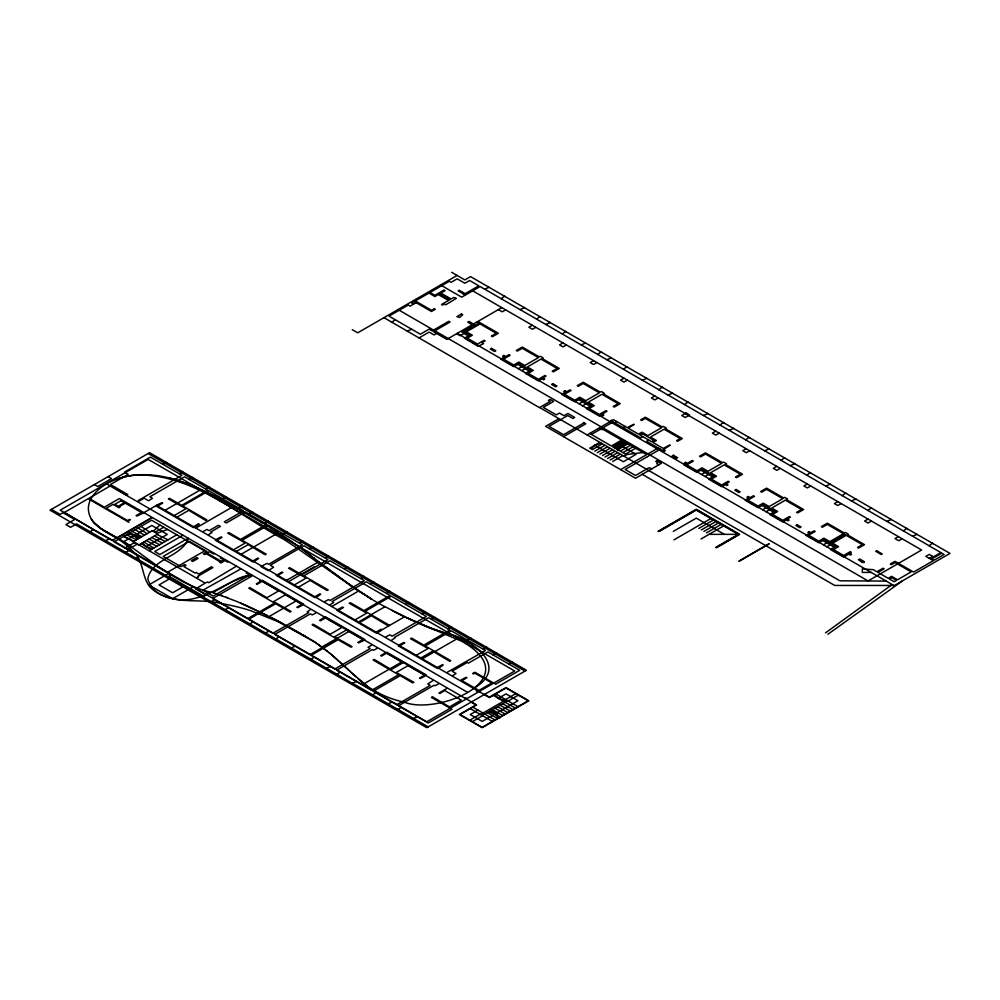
<?xml version="1.0" encoding="UTF-8"?>
<svg xmlns="http://www.w3.org/2000/svg" width="1000" height="1000" viewBox="0 0 1000 1000"><rect width="100%" height="100%" fill="white"/><g stroke="black" fill="none" stroke-linecap="round" stroke-linejoin="round"><path stroke-width="1.5" d="M188.212 538.413C181.912 557.188 152.025 557.913 147.812 578.763C149.613 586.025 155.162 591.925 161.875 595.013A30.712 17.738 0 0 0 169.737 597.75C200.6 607.525 223.837 580.212 251.788 575.112C236.938 575.837 225.575 586.85 212.425 592.45M591.038 449.012L594.788 445.275L601.263 443.113M614.487 447.8L620.975 445.65L624.712 441.9M617.3 449.95L625.513 441.737M617.725 450.188L625.938 441.975M153.1 531.312L159.913 525.025M358.25 678.925C371.337 690.812 387.8 698.713 405.037 702.4C435.875 714.5 520.4 682.05 469.95 646.438A86.112 49.713 0 0 0 461.562 641.188L437.25 630.938A320.688 185.15 0 0 1 421.925 624.712L409.175 618.913M825.525 632.863L891.175 585.225M827.938 634.25L902.537 580.812M473.562 688.413C511.3 666.862 470.737 637.975 445.725 633.125M199.488 488.663C180.15 479.95 159.137 473.488 137.7 474.875A48.837 28.2 0 0 0 125.688 476.575C112.65 479.637 99.3 485.85 91.737 497.388A58.888 34 0 0 0 88.362 508.688C88.787 524.875 105.925 531.512 117.65 538.8A97.95 56.55 0 0 1 132.625 551.112C143.988 560.275 141.35 576.163 149.725 586.712A47.737 27.562 0 0 0 157.725 593.05C177.013 604.725 200.188 598.112 221.088 603.475A154.262 89.062 0 0 1 235.263 606.388A148.6 85.787 0 0 1 250.712 610.688L278.163 621.688L315.375 642.45M457.1 275.438L357.7 332.825L352.262 329.688M416.112 302.638L410.1 306.112L408.237 305.025L388.988 316.137L420.325 334.225L429.113 329.15L432.137 330.9L448.812 321.275L450.087 322.013L433.413 331.637L446.825 339.375L501.8 307.638M391.287 321.887L407.887 331.475M395.125 319.675L391.925 322.262L383.963 317.663M162.938 464.338L164.975 463.162M166.337 462.375L182.688 471.812M165.487 463.45L166.85 462.675L149.575 452.688L50 510.175L426.763 727.7L526.413 670.263L512.15 662.025L510.788 662.812M411.725 329.263L407.25 331.1L539.45 407.612M119.388 498.525L104.362 507.2L88.9 498.288L110.825 485.625L125.862 494.787M120.15 498.975L130.588 504.95M126.625 495.238L127.812 494.55L110.45 484.525L128.2 474.275L124.45 472.113L150.425 457.113L181.925 475.3L138.2 500.55M488.438 286.938L505.037 296.525M180.812 472.3L182.175 471.512L193.075 477.812L191.713 478.6M179.288 473.775L181.325 472.6M419.05 337.912L429.113 332.1L434.05 334.95L436.6 333.475M131.525 505.487L476.65 704.938L460.05 714.525L482.188 727.312L528.162 700.763L506.025 687.987L489.425 697.562L156.463 505.337M139.137 501.087L144.125 498.212L148.55 500.763M89.712 531.487L106.062 540.925M109.425 538.987L93.075 529.55L90.225 531.788L76.513 523.875L70.562 527.312L65.875 524.612L74.737 519.5L63.025 512.737L60.125 514.412L51.4 509.363M501.213 298.738L504.4 296.15L524.5 307.75L520.025 309.6L484.65 289.125M189.163 479.475L191.2 478.3M192.562 477.512L208.912 486.95M129.6 519.375L127.513 520.575L106.213 508.275L113.025 504.338L118.987 507.788L119.913 507.238L119.062 506.75L125.288 503.162L141.475 512.513L136.075 515.638M127.513 521.462L130.375 519.812M136.838 516.075L142.838 513.3M143.7 512.712L156.55 505.387M156.637 505.438L155.875 505.875L193.588 527.65L194.35 527.212M161.962 502.663L157.4 504.8M168.425 498.925L169.488 498.312L181.713 505.363L207.85 490.275L184.525 476.8L149.863 496.812L152.463 498.312L149.488 500.225M157.662 506.025L162.725 503.1M169.2 499.363L186.012 508.725L174.175 515.562M505.637 309.85L502.225 311.812L498.4 309.6M152.3 517.675L117.263 537.9L100.738 528.513M165.062 510.3L201.2 489.438A238.625 137.775 0 0 1 205.225 491.337L213.45 495.45M207.037 487.45L208.4 486.662L226.375 497.025L225.012 497.812M205.512 488.925L207.55 487.738M523.862 307.387L540.462 316.975M176.938 517.163L188.775 510.325L205 520.037M124.925 548.075L134.462 542.575M154.887 532.35L163.75 527.238M127.65 549.65L137.175 544.15M125.812 552.337L129.05 550.462M222.45 498.7L224.5 497.525M225.863 496.737L242.2 506.175M142.25 542.938L146.113 546.613L167.275 534.388L151.825 525.462L123.562 541.788L132.413 546.9M532.288 325.225L528.875 327.2L532.463 329.263L535.862 327.3M136.037 558.225L139.262 556.362M149.15 550.763L176.812 534.788M193.463 526.7L198.525 523.775M199.288 524.212L195.463 526.775M205.763 520.475L206.825 519.862L182.688 505.925L208.825 490.838L243.438 510.812L224.363 521.825L226.325 522.962L245.4 511.95L266.775 524.288L240.625 539.375L228.8 532.55L227.738 533.162M545.737 324.45L550.212 322.6L539.825 316.6L536.625 319.188L581.163 344.888L585.625 343.05L565.538 331.45L562.337 334.025M549.575 322.238L566.175 331.812M182.812 535.3L154.725 551.525L159.913 554.525L188.012 538.3M195.875 528.088L233.65 506.287L246.25 513.3M240.338 506.662L241.7 505.875L252.725 512.25L251.363 513.025M238.8 508.137L240.837 506.962M248.8 513.913L250.85 512.737M252.213 511.95L268.562 521.388M216.15 539.8L215.387 540.237L253.1 562.013M221.262 536.9L216.75 539.062M216.962 540.262L222.025 537.337M228.5 533.6L245.312 542.962L233.475 549.8M518.362 368.713L521.775 366.75M562.938 342.925L559.538 344.888L563.025 346.912L566.425 344.938M169.237 573.125L148.812 584.913L172.65 598.675L193.075 586.888M521.775 370.675L525.175 368.713M168.212 576.812L171.45 574.95L167.2 572.487L204.662 550.862L151.613 520.237L114.15 541.862L166.337 572L168.475 571.75M266.688 521.875L268.05 521.087L287.162 532.125L285.8 532.913M265.15 523.35L267.2 522.175M169.237 579.012L159.037 584.913L172.65 592.775L182.862 586.888M214.412 553.538L213.562 554.025L209.513 551.688L207.037 553.112L221.088 561.225L223.562 559.8L220.375 557.962L221.225 557.475M584.987 342.688L601.587 352.262M236.325 551.45L248.162 544.612L264.387 554.325M228.375 561.6L227.512 562.087L224.963 560.612L220.875 562.975L219.475 562.163L220.15 561.775L206.188 553.713L204.7 554.562L203.3 553.763L207.037 551.6L189.288 541.35L163.188 556.413L180.95 566.663L184.613 564.55L186.012 565.363L183.888 566.587L195.125 573.075L196.137 572.487L198.863 574.062L211.475 566.788L212.875 567.6L197.712 576.35L198.575 576.838L196.65 578.188L123.938 536.213M241.163 554.237L278.438 532.712L276.012 531.15M283.25 533.8L285.287 532.625M286.65 531.838L303 541.275M597.762 354.475L600.95 351.9L611.337 357.9L606.875 359.738L581.2 344.875M236.375 566.213L208.787 582.737L207.512 582L205.6 582.863L195.588 588.875L206.062 594.925L202.825 596.8M593.587 360.625L590.188 362.587L593.5 364.513L596.912 362.537M252.85 560.988L257.913 558.062M258.675 558.5L254.037 561.475M265.15 554.763L266.212 554.15L242.125 540.237L268.263 525.15L302.312 544.812L268.562 564.3L266.938 563.362L261.962 566.05M240.925 568.85L202.95 590.188L213.175 596.087L249.7 574.987L246.213 572.975L247.15 572.438M610.7 357.525L627.3 367.113M301.125 541.763L302.488 540.975L313 547.05L311.637 547.837M299.587 543.237L301.637 542.062M210.875 601.438L225.475 609.875M249.825 587.6L248.8 588.188L274.6 603.088L247.575 618.7L214.237 599.5L211.388 601.737L105.55 540.638L109.462 538.962L112.188 540.538L150.938 517.975M309.088 548.713L311.125 547.537M312.488 546.75L328.837 556.188M256.3 583.862L260.688 581.337L259.662 580.75M261.613 580.788L262.387 580.35L303.675 604.188L302.913 604.637M250.588 588.05L266.85 597.725L278.65 590.925L262.125 581.388L257.062 584.312M277.2 574.85L282.1 572.025M288.562 568.288L289.625 567.663L301.85 574.725L327.987 559.637L303.975 545.775L270.262 565.237L273.625 567.175L269.113 570.175M277.8 575.388L282.863 572.463M289.337 568.725L306.15 578.088L294.312 584.925M579.2 403.837L582.6 401.863M623.987 378.175L620.575 380.138L623.987 382.1L627.388 380.138M228.875 607.9L224.963 609.575L250 624.025L252.887 621.763L248.675 619.338L275.712 603.725L290.1 612.038L291.125 611.438M558.938 418.675L545.65 426.35L635.525 478.237L651.938 468.75L649 467.7L635.525 475.475L625.175 469.513L647.325 456.725M582.6 405.8L586.013 403.837M326.962 556.688L328.325 555.9L348.425 567.5L347.062 568.288M286.45 580.388L318.762 561.725M325.438 558.162L327.475 556.975M288.612 581.625L314.475 566.7M642.288 380.188L646.762 378.35L626.663 366.75L623.475 369.325L658.938 389.75M646.125 377.975L662.725 387.562M298.312 587.238L310.15 580.4L326.375 590.112M584.1 422.837L563.538 434.7L549.062 426.35L567.788 415.538L572.9 418.488L574.725 417.425L567.913 413.488L564.05 415.725L559.45 413.075L556.3 414.888L543.275 407.375L553.575 401.425L550.075 399.412L548.375 400.387L550.163 401.425L539.612 407.525L839.887 580.8L886.213 581.087M563.538 436.675L585.8 423.812L583.5 422.488M249.488 623.737L265.837 633.175M344.5 569.163L346.55 567.987M347.912 567.2L364.263 576.638M296.325 600.825L269.188 616.5L283.6 624.087M587.112 434.95L611.388 420.938M654.812 395.962L651.4 397.938L654.812 399.9L658.213 397.938M591.375 434.462L613.088 421.925M616.663 421.525L614.75 422.887M290.35 611L273.587 601.613L285.375 594.8L301.887 604.338L296.825 607.263M314.837 596.775L319.9 593.85M297.587 607.712L302.238 605.325M315.6 597.212L314.837 597.65L276.087 575.288M320.662 594.288L316.962 596.912M327.137 590.55L328.2 589.938L303.812 575.85L329.95 560.763L364.387 580.65L330.075 600.462L328.537 599.575L324.875 601.487M671.838 392.825L688.438 402.413M362.388 577.137L363.75 576.35L374.175 582.362L372.812 583.15M310.15 609.9L307.175 611.812L308.612 612.65L272.863 633.288L269.237 631.2L265.325 632.875L275.963 639.025L278.863 636.763L274.775 634.4L310.363 613.85L312.2 614.913L315.688 613.088M360.85 578.6L362.9 577.425M623.05 427.675L625.175 426.45M589.675 448.225L599.212 442.713M592.225 449.7L601.763 444.188M594.788 451.175L604.312 445.662M597.337 452.65L606.875 447.137M275.45 638.725L291.8 648.162M370.262 584.038L372.3 582.863M373.663 582.075L390.012 591.512M331.737 606.525L358.837 590.887L372.325 599.562M599.888 454.125L609.425 448.612M614.625 447.088L624.15 441.587M602.45 455.6L611.975 450.087M324.8 617.263L325.562 616.825L364.9 639.538L364.137 639.975M313.125 624.15L312.113 624.738L336.975 639.1L309.938 654.7L278.812 636.788M319.6 620.413L323.6 617.663M337.65 609.95L336.887 610.388L376.05 633L376.812 632.55M342.713 607.025L338.25 609.212M349.188 603.288L350.25 602.663L363.963 610.588L390.1 595.487L366.35 581.775L332.038 601.587L333.65 602.525L330.325 604.637M617.175 448.562L620.725 446.512M622.312 445.6L626.663 443.088M313.9 624.587L330.163 634.275L341.95 627.463L325.438 617.938L320.363 620.862M338.413 610.388L343.488 607.463M349.95 603.725L366.775 613.088L354.938 619.925M605 457.075L614.538 451.562M618.825 449.087L627.95 443.825M642.763 436.6L640.625 437.825L610.662 420.525L613.513 419.712L627.225 427.625L633.75 424.275M607.55 458.55L617.087 453.038M621 450.775L630.5 445.3M685.713 413.812L688.188 415.238M610.112 460.025L619.637 454.513M623.562 452.25L633.05 446.775M648.725 440.037L646.587 441.262L664.05 451.337L665.325 450.6L663.413 449.5L670.075 445.238M612.663 461.5L622.2 455.988M626.112 453.725L635.612 448.25M388.137 592L389.5 591.213L409.513 602.762L408.15 603.55M623.725 456.087L626.75 454.55M295.212 646.2L291.288 647.862L311.212 659.375L314.113 657.113L334.762 669.025L370.175 648.587L368.05 647.35L371.362 645.238M386.613 593.475L388.65 592.3M703.425 415.487L707.9 413.638L687.8 402.038L684.613 404.625L729.137 430.325L733.612 428.488L723.225 422.488L720.025 425.075M707.25 413.275L723.863 422.863M620.662 469.65L646.675 454.637L625.487 442.4M648 453.875L658.213 447.975M357.738 622.425L384.875 606.75M359.538 622.575L371.362 615.75L387.587 625.45M660.337 449.2L647.45 456.65M349.162 631.337L321.95 647.05L321.25 646.538M310.7 659.075L327.05 668.512M405.6 604.438L407.638 603.263M409 602.475L425.35 611.912M715.775 431.163L712.362 433.125L715.775 435.1L719.175 433.125M351.312 646.2L334.55 636.812L346.337 630L362.85 639.538L357.788 642.463M376.05 632.112L381.112 629.188M352.088 646.637L351.062 647.225L338.075 639.738L311.05 655.337L314.113 657.113M358.55 642.9L363.45 640.662M381.887 629.637L378.1 632.212M388.35 625.9L389.425 625.275L365.15 611.275L391.287 596.175L426.375 616.438L392.188 636.175L389.85 634.812L386.012 636.788M377.025 632.675L404.625 616.75L430.037 627.762A192.712 111.263 0 0 0 437.887 630.562L445.863 633.175M732.975 428.113L749.575 437.7M423.475 612.4L424.837 611.613L435.438 617.737L434.075 618.525M330.462 666.55L326.538 668.225L337.137 674.338L340.037 672.075L371.625 690.312L398.612 674.737L373.162 660.037L374.225 659.425M421.95 613.875L423.988 612.7M336.625 674.05L352.725 683.625M431.525 619.412L433.562 618.225M434.925 617.438L451.275 626.875M745.738 439.913L748.938 437.337L769.025 448.938L764.562 450.775L729.175 430.3M380.688 655.688L384.913 653.05M386.188 652.712L386.95 652.262L426.287 674.975L425.525 675.425M399.038 645.387L398.275 645.825L437.438 668.438L438.212 668M404.025 642.412L399.637 644.65M410.487 638.675L411.562 638.062L423.812 645.138L449.95 630.05L428.587 617.712L394.363 637.475L395.075 637.888L391.712 640.075M374.988 659.862L391.213 669.575L403.038 662.738L386.525 653.2L381.463 656.125M399.725 645.775L404.787 642.85M411.262 639.113L428.075 648.487L416.238 655.312M701.6 474.5L705 472.525M746.162 448.713L742.763 450.675L746.25 452.7L749.663 450.725M705 476.463L708.4 474.5M449.4 627.375L450.763 626.587L471.025 638.288L469.663 639.075M356.388 681.513L352.463 683.188L372.812 694.938L375.712 692.675L373.237 691.25L400.238 675.662L412.75 682.887L413.812 682.275M447.875 628.85L449.913 627.663M768.388 448.562L784.987 458.15M364.038 683.75L401.987 661.838M420.875 658L432.713 651.162L448.938 660.875M422.312 658.825L458.812 637.75A81.112 46.825 0 0 1 469.625 642.887M372.3 694.638L388.65 704.075M467.113 639.95L469.15 638.775M470.513 637.987L486.863 647.425M657.962 531.4L696.275 509.275L739.7 534.35L716.712 547.612M658.637 531.4L696.275 509.663L739.013 534.35L716.025 547.612M659.325 531.4L696.275 510.062L738.337 534.35L715.688 547.425M776.737 466.362L773.325 468.325L776.812 470.337L780.225 468.375M437.4 667.537L442.463 664.613M413.05 681.838L396.225 672.475L408.062 665.638L424.588 675.175L419.513 678.1M673.288 531.4L696.275 518.125L724.375 534.35M443.225 665.05L439.487 667.65M449.7 661.312L450.763 660.7L425.225 645.95L451.362 630.862L485.412 650.525L447.4 672.225M420.288 678.538L424.837 676.112M790.275 465.625L794.737 463.775L784.35 457.788L781.162 460.363L825.688 486.075L830.163 484.225L810.062 472.625L806.875 475.213M794.1 463.413L810.7 473M484.988 647.913L486.35 647.138L496.825 653.175L495.462 653.962M432.762 680.675L427.738 683.975L430.2 685.4L396.662 704.762L392.062 702.113L388.137 703.787L398.188 709.587L401.087 707.325L417.388 716.787M483.462 649.388L485.5 648.213M673.962 539.85L710.913 518.513M698.825 528.45L713.475 519.987M701.375 529.925L716.025 521.462M703.938 531.4L718.575 522.938M397.675 709.287L414.025 718.725M492.912 654.85L494.95 653.675M496.312 652.887L512.663 662.325M706.488 532.875L721.137 524.412M701.038 538.962L723.688 525.887M432.463 696.775L431.4 697.4L452 709.287L428.25 723L417.438 716.762L413.512 718.438L428.25 726.938M438.925 693.05L446.55 688.65M466.213 677.237L460.938 680.037M472.688 673.5L474.862 672.25L495.588 684.225L519.688 670.312L487.85 651.925L468.438 663.138L467.238 662.438L452.088 671.188L456.05 673.475L453.025 675.475M433.225 697.225L449.45 706.925L461.275 700.1L444.762 690.562L439.7 693.487M466.987 677.688L461.925 680.612L478.95 690.438L491.887 682.962L474.862 673.138L473.45 673.95M762.688 509.762L766.087 507.8M807.3 484.012L803.9 485.975L807.3 487.938L810.7 485.975M766.087 511.737L769.5 509.762M509.263 664.287L511.3 663.112M829.525 483.862L846.125 493.45M464.387 697.862L466.087 697.862L465.238 698.35M477.163 690.487L476.312 690.975L478.013 690.975M842.288 495.662L845.487 493.075L855.875 499.075L851.4 500.913L825.738 486.05M837.775 501.613L834.375 503.575L837.775 505.538L841.188 503.575M477.925 710.1L470.262 714.525L482.188 721.413L495.387 713.787M494.625 694.562L498.363 698.3L506.025 693.888L517.95 700.763L495.825 713.538M739.1 560.938L768.812 543.787M739.1 561.337L769.175 543.975M469.837 720.175L480.062 714.287M505.6 699.538L515.812 693.637M480.487 714.525L506.025 699.775M855.238 498.7L871.838 508.288M482.188 715.512L507.725 700.763M472.4 721.65L482.612 715.763M508.15 701.012L518.375 695.113M823.438 544.837L826.838 542.875M868.012 519.062L864.6 521.025L868.088 523.038L871.5 521.075M829.825 542.825L844.513 534.35L845.362 534.837L830.675 543.312M826.838 546.812L830.25 544.837M886.825 521.362L891.287 519.525L871.2 507.925L868.012 510.5L912.537 536.213L917.013 534.375L906.625 528.375L903.425 530.95M890.65 519.15L907.262 528.737M898.4 536.613L895 538.575L898.737 540.737L902.15 538.775M916.363 534L932.975 543.587M929.312 558.387L932.712 556.413M156.675 533.387L167.575 529.45M117.85 478.787L125.675 476.587A47.775 27.575 0 0 1 137.637 474.913C193.012 474.475 237.362 514.487 283.688 539.3A807.788 466.375 0 0 1 301.775 551.388L350.375 585.4A958.175 553.2 0 0 0 371.75 599.212A634.025 366.05 0 0 1 350.575 585.275L321.55 563.875M627.225 454.487L643.05 452.488M598.013 428.663L604.312 428.663M709.05 534.35L738.337 534.35M862.312 562.463L864.112 562.463M871.237 572.438L862.312 572.438L862.312 568.962L873.238 569.663L876.9 571.775L883.075 568.212L884.137 568.825L877.962 572.388L888.188 578.288L891.587 576.325L897.55 579.763L911.175 571.9L895 562.562L891.375 564.65L890.312 564.038L895 561.337L913.6 572.075L933.312 560.688L925.825 556.362L929.225 554.4L933.487 556.862L940.888 552.587L929.137 545.8L932.337 543.212L950 553.413L894.15 585.662L457.188 333.387M893.775 585.45L834.712 585.45L642.262 474.338M170.037 478.125L192.1 485.487L218.938 498.338L218.125 497.912M214 592.9C179.5 586.038 152.487 561.575 124.525 542.112A156.363 90.275 0 0 0 116.388 537.438L102.963 529.987L94.575 523.312A48.85 28.2 0 0 1 91.088 518.675M213.988 592.9L237.138 601.575L267.45 615.625M441.8 631.862L443.1 632.275M447.038 633.562L452.287 635.312M439.188 631L440.487 631.425M129.25 533.138L141.125 537.1M128.812 533.4L140.688 537.35M128.363 533.663L134.25 535.612L137.738 539.113M146.113 546.613L152.587 548.775M498.363 698.3L504.837 700.462M488.475 711.875L494.963 714.038L498.7 717.775M220.688 595.1L222.438 595.737M453.6 635.775L456.213 636.737M226.038 597.075L227.862 597.775M457.512 637.238L458.812 637.75M413.562 620.925L427.962 626.975A194.3 112.175 0 0 0 437.887 630.562M406.925 617.85L410.925 619.75M123.612 536.4L133.912 541.263M394.462 611.712L408.013 618.362M403.875 616.388L404.625 616.75M405 616.925L380.325 604.275A206.562 119.262 0 0 1 373.288 600.163L373.188 600.1M402.362 615.65L400.838 614.9M156.975 534.438L168.025 539.85M400.062 614.513L397.7 613.337M126.5 534.725L136.55 539.75M395.275 612.125L396.087 612.537M154.338 535.962L165.2 541.487M391.962 610.438L393.638 611.3M214.475 495.975L215.45 496.488M151.7 537.487L162.375 543.112M132.125 534.5L139.188 538.225M216.388 496.987L217.275 497.463M221.875 499.9L219.013 498.375L267.113 525.575L300.712 548.038M222.812 500.412L229.237 503.875M230.125 504.363L233.65 506.287M149.062 539.012L159.55 544.75M286.025 625.413L300.85 633.75M132.287 531.388L141.825 536.7M146.425 540.538L156.725 546.375M249.237 515L252.15 516.688M520.062 309.575L536.675 319.163M606.912 359.712L623.513 369.3M668.05 395.012L684.65 404.6M764.6 450.75L781.2 460.337M851.45 500.887L868.05 510.475M912.575 536.188L929.188 545.775M451.675 272.3L464.85 279.913L470.562 276.613L489.075 287.3L484.6 289.15L480.087 286.55L461.675 297.175L440.562 284.988M472.688 290.825L921.625 550.013L868.075 580.938L398.013 309.55M931.775 556.962L933.487 557.938L941.825 553.125L944.125 554.45L934.25 560.15L930.25 557.837M462.95 293.612L458.162 290.85L459.237 290.225L465.188 293.675L478.812 285.812L469.625 280.5L464.85 283.25L457.188 278.825L451.15 282.312L449.363 281.288L429.988 292.462L434.888 295.3L438.075 293.45L449.363 299.962L450.213 299.475L438.925 292.962L444.038 290.012L445.1 290.625L440.838 293.087L451.062 298.975L453.612 297.5L455.8 298.087M464.075 294.25L465.4 295.025M462.762 293.75L463.825 294.363M456.312 298.375L445.737 304.8L444.412 304.05L442.55 305.125L441.475 304.513L448.5 300.45L438.288 294.562L434.888 296.525L428.925 293.087L415.3 300.95L431.475 310.287L434.237 308.688L435.312 309.3L431.475 311.512L414.237 301.562L411.675 303.038L413.55 304.113M472.175 324.738L467.7 322.163L468.988 321.425L475.412 325.138L478.775 323.188L477.038 322.188L478.1 321.575L498.363 333.263L492.4 336.712L491.337 336.1L496.225 333.263L480.05 323.925L466.425 331.788L472.388 335.238L467.275 338.188L477.5 344.087L484.1 340.275L485.163 340.887L481.938 342.75L483.562 343.675L478.075 346.287L464.475 338.188L469.913 335.037L465.613 332.55L460.175 335.7L456.675 333.688M634.1 424.462L628.288 428.237L638.5 434.137L641.912 432.175L647.862 435.613L661.488 427.75L645.312 418.413L641.7 420.5L640.625 419.888L645.312 417.175L662.312 426.987L663.375 426.375L666.312 428.075L665.25 428.688L682.35 438.562L677.663 441.262L676.6 440.65L680.225 438.562L664.05 429.225L650.425 437.088L656.388 440.525L652.975 442.5L663.2 448.4L669.725 445.037M464.087 333.438L468.387 335.925M517.638 364.363L529.3 371.1M578.6 399.562L590.275 406.287M700.875 470.15L712.537 476.875M761.963 505.412L773.662 512.175M822.712 540.487L834.375 547.225M625.112 442.137L622.875 440.85L612.663 446.75L626.287 454.613M659.388 464.45L651.688 468.9M597.375 429.025L603.45 429.625L621.6 440.112L611.388 446.012L589.712 433.45M617.775 443.8L620.975 445.65M621.788 446.125L636.075 454.363L623.3 461.737L594.788 445.275M148.175 453.5L524.925 671.012M495.812 693.888L517.95 706.663M493.25 695.35L503.475 701.25M505.175 702.237L515.388 708.138M502.625 703.713L512.837 709.613M203.375 531.337L206.962 529.475L209.037 530.675L218.412 525.275L220.362 526.4L210.825 531.912L211.9 532.525L208.825 534.487M108.1 476.625L111.512 478.6L97.8 486.512L94.4 484.55M484.613 694.4L489.425 697.175L506.025 687.588L528.85 700.763L482.188 727.7L459.363 714.525L475.975 704.938L471.163 702.163M261.025 566.587L268.175 570.712M500.062 705.188L510.288 711.087M497.512 706.663L507.725 712.562M106.512 483.862L467.175 692.1M494.963 708.138L505.175 714.038M492.4 709.613L502.625 715.512M489.85 711.087L496.55 714.95M498.188 715.9L500.062 716.988M251.737 576.175L212.662 598.538L214.275 599.475M376.987 648.487L373.537 650.275L372.35 649.587L336.712 670.163L340.037 672.075M438.462 683.975L435.05 685.75L434.125 685.2L398.45 705.8L401.087 707.325M487.3 712.562L497.512 718.462M472.825 707.15L483.038 713.05M484.738 714.038L494.963 719.938M470.262 708.625L492.4 721.413M128.925 522.275L88.138 498.725L64.388 512.438L93.125 529.525M197.075 578.438L204.4 582.663M252.85 621.788L269.2 631.225M375.662 692.7L392.013 702.138M169.062 576.325L203.675 596.3M303.387 635.212L305.95 636.688M308.525 638.2L278.625 621.413L253.713 608.95A447.825 258.55 0 0 0 240.85 603.162M255.012 518.35L257.812 519.987M135.175 529.725L144.462 535.175M143.775 542.062L153.9 548.013M260.562 521.613L263.25 523.237M141.137 543.587L151.075 549.637M265.887 524.837L268.488 526.425M138.075 528.05L147.1 533.65M271.038 528.013L273.55 529.587M280.113 533.8L281.775 534.888A571.688 330.062 0 0 1 295.138 544.025L304.688 550.975M140.963 526.375L149.738 532.125M358.837 590.887L344.625 581.087M316.262 643.037L320.55 646.038M342 579.212L332.15 571.95M302.238 549.15L314.325 558.3M366.863 685.863L352.137 673.288M322.625 647.55L325.238 649.538M305.613 551.663L308.412 553.775M329.825 570.2L325.3 566.75M309.337 554.487L312.137 556.625M314.012 558.062L323.088 565.062M325.7 649.887L327.5 651.3M99.412 527.55L93.375 521.95M328.812 652.337L348.612 669.938M356.362 677.225L350.012 671.275M350.613 671.838L332.375 655.263L314.788 642.062A146.2 84.412 0 0 0 310.275 639.225M491.8 709.513L500.012 717.725M491.275 709.688L499.487 717.9M864.112 562.362L864.112 561.538L859.7 559L858.425 559.738L862.312 562.362M148.175 459.4L60.213 510.175L426.763 721.8L514.712 671.012L148.175 459.4M121.025 500.7L114.812 504.288L118.212 506.262L124.425 502.675L121.025 500.7M461.425 313.988L456.9 316.613L459.613 317.488L462.713 314.725L461.425 313.988M473.45 325.475L461.875 332.163L462.55 332.55L474.137 325.875L473.45 325.475M152.125 530.75L133.05 541.763L138.675 545.013L157.738 534L152.125 530.75M491.65 348.35L490.375 349.087L494.538 351.5L495.825 350.763L491.65 348.35M503.913 355.425L502.625 356.163L504.2 357.075L500.7 359.1L513.725 366.625L519.175 363.475L530.837 370.213L525.388 373.35L538.413 380.875L541.925 378.85L543.5 379.762L544.775 379.025L542.863 377.912L546.075 376.062L545.013 375.45L538.413 379.25L528.2 373.35L533.312 370.4L527.35 366.962L540.975 359.1L557.15 368.438L552.25 371.262L553.312 371.875L559.275 368.438L542.175 358.562L543.237 357.95L540.3 356.25L539.237 356.863L522.238 347.062L516.275 350.5L517.337 351.112L522.238 348.288L538.413 357.625L524.788 365.487L518.837 362.05L513.725 365L503.512 359.1L510.1 355.288L509.038 354.675L505.825 356.538L503.913 355.425M196.612 557.612L191.337 560.662L192.738 561.475L198.012 558.425L196.612 557.612M552.863 383.688L551.587 384.425L555.675 386.788L556.95 386.05L552.863 383.688M565.037 390.725L563.763 391.463L565.163 392.275L561.663 394.3L574.688 401.812L580.138 398.675L591.8 405.4L586.35 408.55L599.375 416.075L601.163 415.037L602.575 415.85L603.85 415.112L602.1 414.113L607.038 411.25L605.975 410.637L599.375 414.45L589.163 408.55L594.275 405.6L588.312 402.163L601.938 394.3L618.112 403.638L613.212 406.463L614.275 407.075L620.237 403.638L603.162 393.775L604.2 393.15L601.35 391.5L600.288 392.113L583.2 382.25L577.238 385.7L578.3 386.312L583.2 383.488L599.375 392.825L585.75 400.688L579.8 397.25L574.688 400.2L564.475 394.3L571.075 390.487L570 389.875L566.788 391.725L565.037 390.725M662.087 387.188L658.9 389.775L668 395.037L672.475 393.188L662.087 387.188M642.25 433.6L639.913 434.95L651.575 441.688L653.913 440.337L642.25 433.6M686.05 413.025L681.8 415.487L685.288 417.5L689.55 415.037L686.05 413.025M657.025 460.7L655.75 461.438L657.8 462.625L656.75 463.663L658.75 464.825L661.45 463.263L657.025 460.7M673.413 455.275L672.138 456.012L676.312 458.425L677.588 457.688L673.413 455.275M685.675 462.35L684.4 463.088L685.713 463.85L683.925 464.888L696.95 472.413L702.4 469.263L714.062 476L708.612 479.137L721.65 486.662L725.15 484.637L726.725 485.55L728 484.812L726.087 483.7L729.312 481.85L728.25 481.225L721.65 485.037L711.425 479.137L716.538 476.188L710.575 472.75L724.2 464.888L740.375 474.225L735.475 477.05L736.55 477.663L742.5 474.225L725.4 464.35L726.462 463.738L723.525 462.038L722.463 462.65L705.462 452.837L699.513 456.287L700.575 456.9L705.462 454.075L721.65 463.413L708.025 471.275L702.062 467.837L696.95 470.788L686.737 464.888L693.337 461.075L692.275 460.462L687.337 463.312L685.675 462.35M736.1 489.475L734.812 490.213L738.9 492.575L740.175 491.838L736.1 489.475M748.275 496.512L746.988 497.25L748.562 498.15L745.062 500.175L758.088 507.7L763.538 504.55L775.2 511.287L769.75 514.438L782.775 521.962L786.287 519.938L787.862 520.837L789.137 520.1L787.225 519L790.438 517.137L789.375 516.525L782.775 520.337L772.562 514.438L777.675 511.488L771.712 508.05L785.337 500.175L801.513 509.525L796.612 512.35L797.675 512.962L803.637 509.525L786.45 499.6L787.513 498.988L784.663 497.337L783.6 497.95L766.6 488.137L760.638 491.575L761.7 492.188L766.6 489.363L782.775 498.7L769.15 506.575L763.2 503.125L758.088 506.075L747.875 500.175L754.463 496.375L753.4 495.763L750.188 497.612L748.275 496.512M797.225 524.775L795.95 525.513L799.788 527.725L801.062 526.987L797.225 524.775M809.15 531.65L807.875 532.388L809.45 533.3L805.938 535.325L818.8 542.75L824.237 539.6L835.913 546.337L830.462 549.487L843.65 557.1L848.763 554.15L850.337 555.062L851.612 554.325L849.7 553.225L851.312 552.288L850.25 551.675L843.65 555.487L833.438 549.587L838.55 546.638L832.588 543.188L846.213 535.325L862.387 544.663L857.487 547.5L858.55 548.112L864.513 544.663L847.237 534.7L848.263 534.1L845.325 532.413L844.3 533L827.312 523.188L821.35 526.625L822.412 527.238L827.312 524.412L843.487 533.75L829.862 541.625L823.9 538.175L818.8 541.125L808.575 535.225L815.175 531.425L814.112 530.8L810.888 532.663L809.15 531.65M876.65 550.737L875.713 551.275L881.325 554.525L882.262 553.975L876.65 550.737M891.587 577.55L889.25 578.9L894.15 581.737L896.488 580.375L891.587 577.55"/></g></svg>
